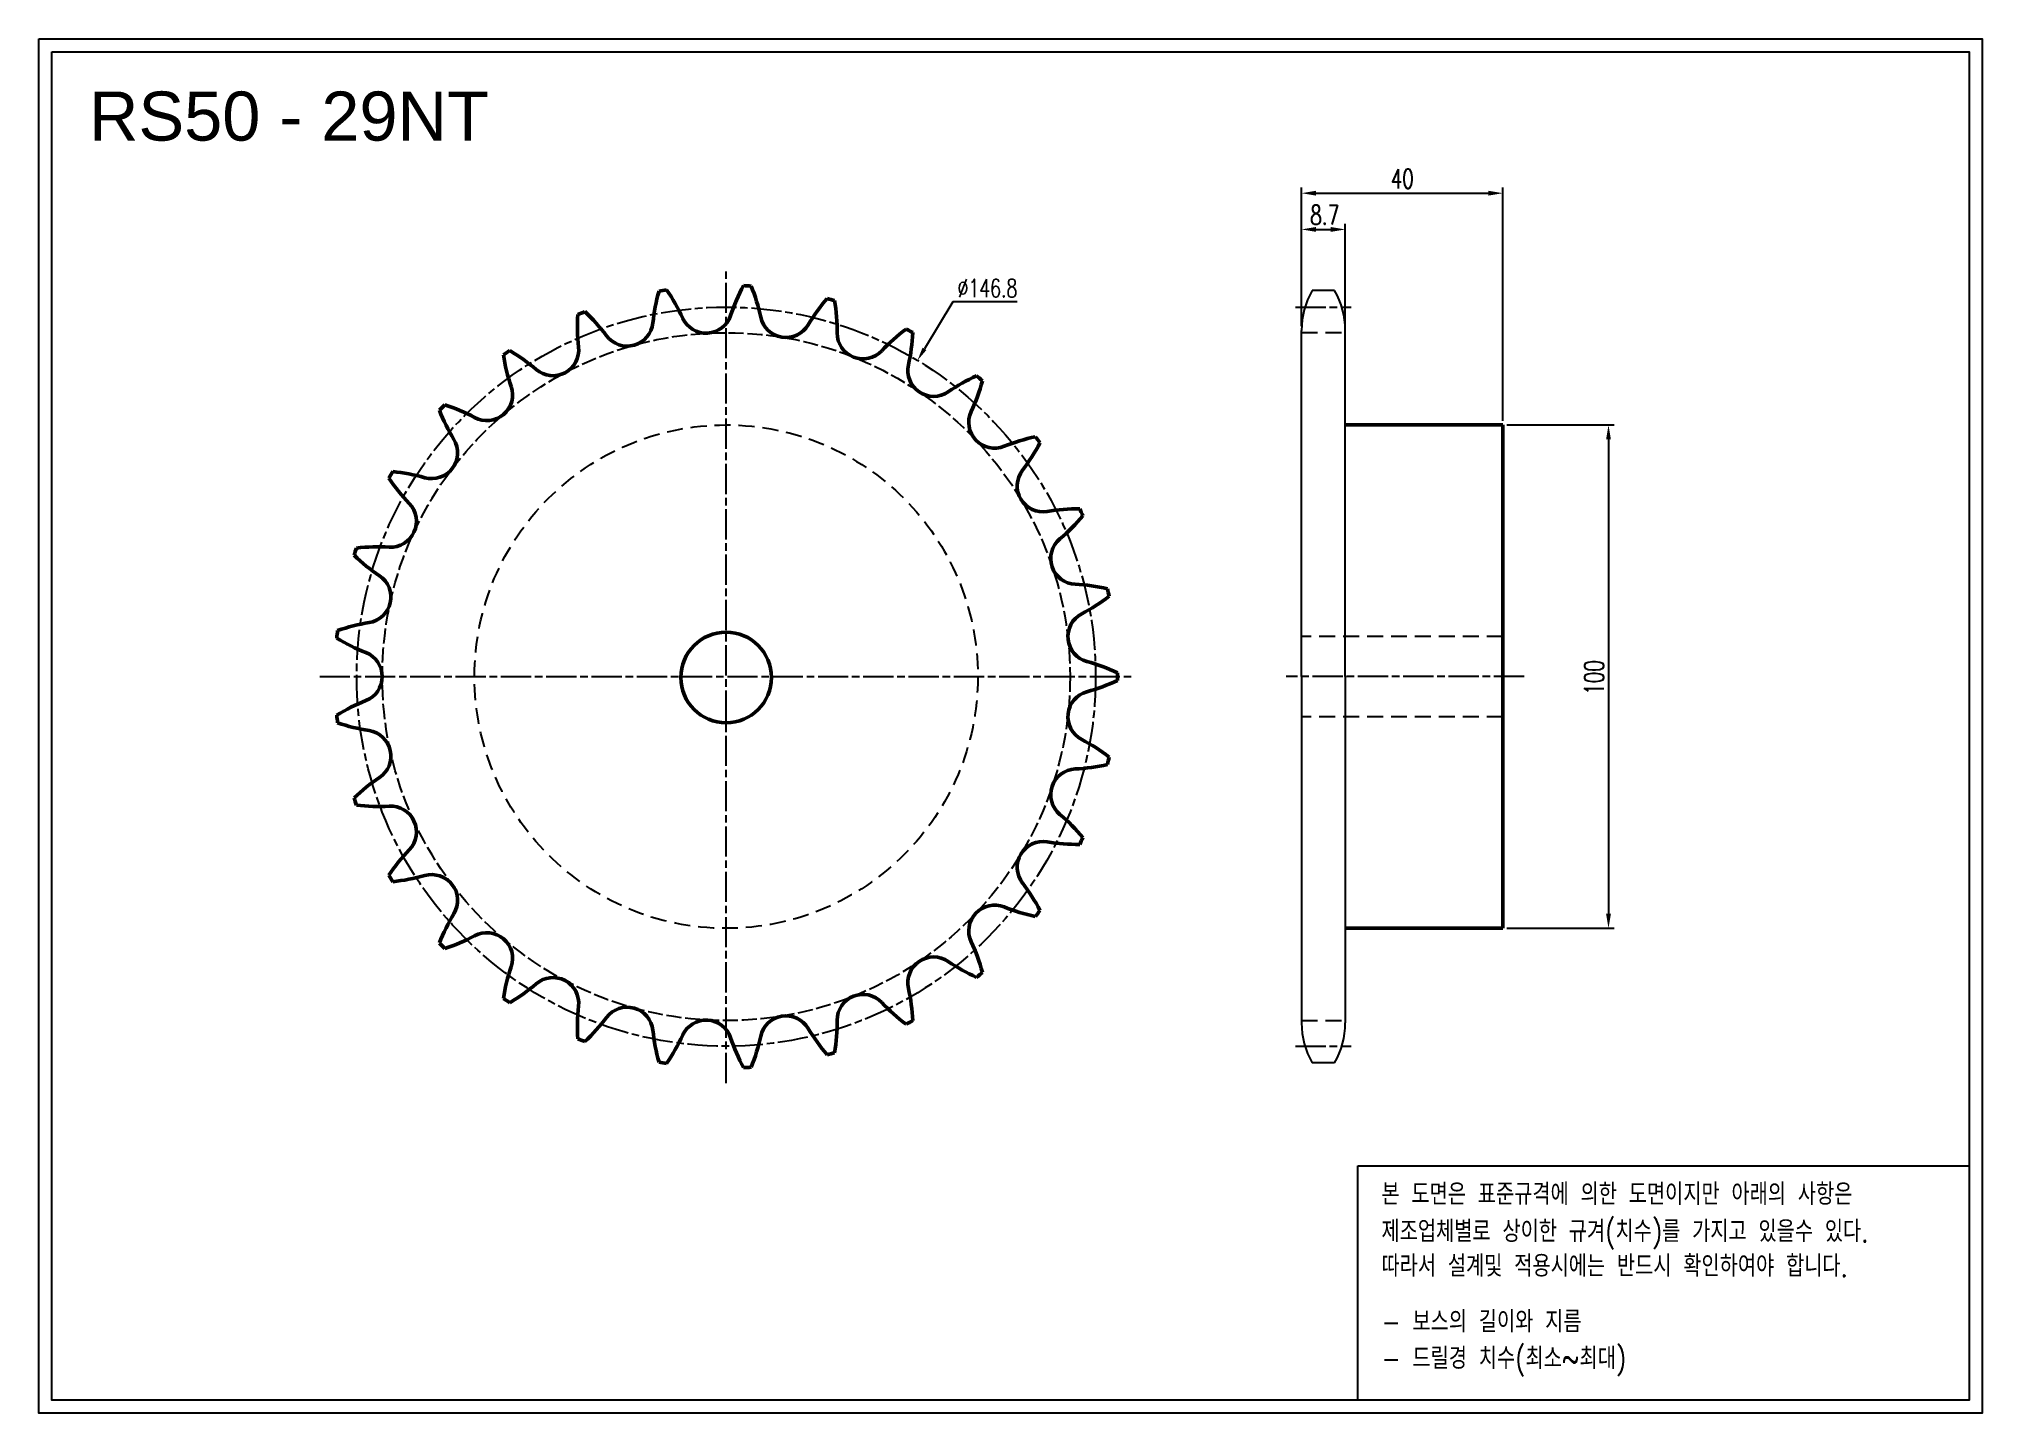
# Model space of a CAD drawing. Header units: millimetres. Extents: x 4809 to 5195, y 549 to 822.
import ezdxf

# ---------------------------------------------------------------- set-up
doc = ezdxf.new("R2010")
doc.units = ezdxf.units.MM
for name, pattern in [('AM_ISO02W050', [7.5, 6, -1.5]), ('AM_ISO02W050x2', [3.75, 3, -0.75]), ('AM_ISO08W050', [18, 12, -1.5, 3, -1.5]), ('AM_ISO08W050x2', [9, 6, -0.75, 1.5, -0.75]), ('HIDDEN', [9.525, 6.35, -3.175])]:
    doc.linetypes.add(name, pattern=pattern)
for name, color, linetype, lineweight in [('1', 7, 'Continuous', 50), ('2', 6, 'AM_ISO02W050', 25), ('22', 30, 'AM_ISO08W050', 25), ('VIS', 7, 'Continuous', 50)]:
    doc.layers.add(name, color=color, linetype=linetype, lineweight=lineweight)
doc.layers.add('HL', color=2, linetype='HIDDEN')
doc.layers.add('S-DIM', color=7, linetype='Continuous')
doc.styles.add('HAN', font='ROMANS.shx', dxfattribs={"width": 0.7, "bigfont": 'whgtxt.shx'})
doc.styles.add('HSG', font='SIMPLEX.shx', dxfattribs={"width": 0.7, "bigfont": 'HSG.shx'})
doc.styles.get("Standard").update_dxf_attribs({"font": 'arial.ttf'})
doc.dimstyles.new('APP4', dxfattribs={"dimscale": 1.6, "dimtxt": 2.4, "dimasz": 1.8, "dimexe": 0.7, "dimexo": 0.5, "dimgap": 0.6, "dimtad": 1, "dimtoh": 1, "dimdec": 1, "dimrnd": 0.01, "dimzin": 9, "dimdsep": 46, "dimtxsty": 'HSG', "dimcen": 0, "dimclrd": 1, "dimclre": 1, "dimclrt": 256, "dimazin": 2, "dimtp": 1, "dimtm": 1, "dimtfac": 0.5, "dimtdec": 1, "dimtofl": 0, "dimtmove": 0, "dimatfit": 3, "dimfxl": 0, "dimtvp": 1, "dimtolj": 2, "dimlwd": -1, "dimlwe": -1, "dimarcsym": 0})
doc.dimstyles.new('APP6', dxfattribs={"dimscale": 1.5, "dimtxt": 2.4, "dimasz": 1.8, "dimexe": 0.7, "dimexo": 0.5, "dimgap": 0.6, "dimtad": 1, "dimtoh": 1, "dimdec": 1, "dimrnd": 0.01, "dimzin": 9, "dimdsep": 46, "dimtxsty": 'HSG', "dimcen": 0, "dimclrd": 1, "dimclre": 1, "dimclrt": 256, "dimazin": 2, "dimtp": 1, "dimtm": 1, "dimtfac": 0.5, "dimtdec": 1, "dimtofl": 0, "dimtmove": 0, "dimatfit": 3, "dimfxl": 0, "dimtvp": 1, "dimtolj": 2, "dimlwd": -1, "dimlwe": -1, "dimarcsym": 0})

# ---------------------------------------------------------------- blocks, each defined once
blk = doc.blocks.new('*D1')
at = {"layer": 'Defpoints', "color": 0, "transparency": 16777216}
for p in [(4983.82, 757.97), (4907.8, 632.35)]:
    blk.add_point(p, dxfattribs=at)
at = {"layer": 'S-DIM', "color": 1, "transparency": 16777216}
for p, q in [((4990.88, 769.63), (4985.22, 760.28)), ((5003.66, 769.63), (4990.88, 769.63))]:
    blk.add_line(p, q, dxfattribs=at)
blk.add_solid([(4984.83, 760.51), (4985.6, 760.04), (4983.82, 757.97)], dxfattribs=at)
at = {"layer": 'S-DIM', "transparency": 16777216, "insert": (4997.72, 772.33), "char_height": 3.6, "attachment_point": 5, "style": 'HSG'}
blk.add_mtext('\\A2;∅146.8', dxfattribs=at)
blk = doc.blocks.new('*D2')
at = {"layer": 'Defpoints', "color": 0, "transparency": 16777216}
for p in [(5068.83, 784), (5060.13, 763.95), (5068.83, 763.95)]:
    blk.add_point(p, dxfattribs=at)
at = {"layer": 'S-DIM', "color": 1, "transparency": 16777216}
for p, q in [((5060.13, 764.75), (5060.13, 785.12)), ((5063.01, 784), (5065.95, 784)), ((5068.83, 764.75), (5068.83, 785.12))]:
    blk.add_line(p, q, dxfattribs=at)
for points in [[(5063.01, 784.48), (5063.01, 783.52), (5060.13, 784)], [(5065.95, 784.48), (5065.95, 783.52), (5068.83, 784)]]:
    blk.add_solid(points, dxfattribs=at)
at = {"layer": 'S-DIM', "transparency": 16777216, "insert": (5064.74, 786.88), "char_height": 3.84, "attachment_point": 5, "style": 'HSG'}
blk.add_mtext('\\A2;8.7', dxfattribs=at)
blk = doc.blocks.new('*D3')
at = {"layer": 'Defpoints', "color": 0, "transparency": 16777216}
for p in [(5100.13, 791.2), (5060.13, 763.95), (5100.13, 745.16)]:
    blk.add_point(p, dxfattribs=at)
at = {"layer": 'S-DIM', "color": 1, "transparency": 16777216}
for p, q in [((5060.13, 764.75), (5060.13, 792.32)), ((5100.13, 745.96), (5100.13, 792.32)), ((5063.01, 791.2), (5097.25, 791.2))]:
    blk.add_line(p, q, dxfattribs=at)
for points in [[(5063.01, 791.68), (5063.01, 790.72), (5060.13, 791.2)], [(5097.25, 791.68), (5097.25, 790.72), (5100.13, 791.2)]]:
    blk.add_solid(points, dxfattribs=at)
at = {"layer": 'S-DIM', "transparency": 16777216, "insert": (5080.13, 794.08), "char_height": 3.84, "attachment_point": 5, "style": 'HSG'}
blk.add_mtext('\\A2;40', dxfattribs=at)
blk = doc.blocks.new('*D4')
at = {"layer": 'Defpoints', "color": 0, "transparency": 16777216}
for p in [(5100.13, 745.16), (5100.13, 645.16), (5121.12, 645.16)]:
    blk.add_point(p, dxfattribs=at)
at = {"layer": 'S-DIM', "color": 1, "transparency": 16777216}
for p, q in [((5100.93, 745.16), (5122.24, 745.16)), ((5121.12, 742.28), (5121.12, 648.04)), ((5100.93, 645.16), (5122.24, 645.16))]:
    blk.add_line(p, q, dxfattribs=at)
for points in [[(5120.64, 742.28), (5121.6, 742.28), (5121.12, 745.16)], [(5120.64, 648.04), (5121.6, 648.04), (5121.12, 645.16)]]:
    blk.add_solid(points, dxfattribs=at)
at = {"layer": 'S-DIM', "transparency": 16777216, "insert": (5118.24, 694.99), "char_height": 3.84, "attachment_point": 5, "rotation": 90, "style": 'HSG'}
blk.add_mtext('\\A2;100', dxfattribs=at)

msp = doc.modelspace()

# ---------------------------------------------------------------- linework, layer by layer
for p, q in [((5066.7, 771.88), (5062.25, 771.88)), ((5060.13, 695.16), (5060.13, 763.95)), ((5068.83, 695.16), (5068.83, 763.95)), ((5060.13, 695.16), (5060.13, 626.37)), ((5068.83, 695.16), (5068.83, 626.37)), ((5066.7, 618.44), (5062.25, 618.44))]:
    msp.add_line(p, q)
for points in [[(4809.25, 821.85), (5195.35, 821.85), (5195.35, 548.85), (4809.25, 548.85)], [(4811.85, 819.25), (5192.75, 819.25), (5192.75, 551.45), (4811.85, 551.45)]]:
    msp.add_lwpolyline(points, close=True)
at = {"color": 6}
msp.add_lwpolyline([(5071.31, 597.98), (5192.75, 597.98), (5192.75, 551.45), (5071.31, 551.45)], close=True, dxfattribs=at)
for centre, start, end in [((5076, 763.95), 150, 180), ((5052.95, 763.95), 0, 30), ((5076, 626.37), 180, 210), ((5052.95, 626.37), 330, 0)]:
    msp.add_arc(centre, 15.87, start, end)
at = {"layer": '1'}
for centre, radius, start, end in [((4982.55, 754.93), 37.8, 151.7379, 161.5517), ((4945.81, 695.16), 77.75, 86.3387, 87.4544), ((4915.74, 758.56), 37.8, 12.2414, 22.0552), ((4968.84, 761.43), 37.8, 164.1517, 173.9655), ((4945.81, 695.16), 77.75, 98.7525, 99.8682), ((4902.82, 750.61), 37.8, 24.6552, 34.469), ((4994.54, 745.64), 37.8, 139.3241, 149.1379), ((4945.81, 695.16), 77.75, 73.9249, 75.0406), ((4930.07, 763.54), 37.8, 359.8276, 9.6414), ((4954.06, 764.84), 37.8, 176.5655, 186.3793), ((4945.81, 695.16), 77.75, 111.1663, 112.282), ((4891.9, 740.07), 37.8, 37.069, 46.8828), ((4926.15, 765.95), 5.13, 217.069, 353.9655), ((4941.83, 768.52), 5.13, 204.6552, 341.5517), ((4957.69, 767.66), 5.13, 192.2414, 329.1379), ((4911.4, 760.07), 5.13, 229.4828, 6.3793), ((4973, 763.41), 5.13, 179.8276, 316.7241), ((5004.25, 733.98), 37.8, 126.9103, 136.7241), ((4945.81, 695.16), 77.75, 61.5111, 62.6269), ((4945.14, 765.32), 37.8, 347.4138, 357.2276), ((4945.81, 695.16), 77.75, 123.58, 124.6958), ((4938.88, 764.98), 37.8, 188.9793, 198.7931), ((4883.51, 727.43), 37.8, 49.4828, 59.2966), ((4987.04, 755.97), 5.13, 167.4138, 304.3103), ((5011.23, 720.51), 37.8, 114.4965, 124.3103), ((4960.24, 763.82), 37.8, 335, 344.8138), ((4945.81, 695.16), 77.75, 49.0973, 50.2131), ((4945.81, 695.16), 77.75, 135.9938, 137.1096), ((4878.03, 713.29), 37.8, 61.8966, 71.7104), ((4898.25, 751.15), 5.13, 241.8966, 18.7931), ((4924.04, 761.86), 37.8, 201.3931, 211.2069), ((4999.14, 745.68), 5.13, 155, 291.8966), ((4887.32, 739.62), 5.13, 254.3103, 31.2069), ((5015.15, 705.85), 37.8, 102.0827, 111.8966), ((4974.66, 759.12), 37.8, 322.5862, 332.4), ((4945.81, 695.16), 77.75, 36.6835, 37.7993), ((4945.81, 695.16), 77.75, 148.4076, 149.5234), ((4910.21, 755.62), 37.8, 213.8069, 223.6207), ((4875.71, 698.29), 37.8, 74.3103, 84.1241), ((5008.76, 733.04), 5.13, 142.5862, 279.4828), ((4879.13, 726.01), 5.13, 266.7241, 43.6207), ((5015.83, 690.7), 37.8, 89.669, 99.4828), ((4987.74, 751.42), 37.8, 310.1724, 319.9862), ((4945.81, 695.16), 77.75, 24.2697, 25.3855), ((5015.43, 718.62), 5.13, 130.1724, 267.069), ((4945.81, 695.16), 77.75, 160.8214, 161.9372), ((4898.04, 746.55), 37.8, 226.2207, 236.0345), ((4876.68, 683.15), 37.8, 86.7241, 96.5379), ((4874.06, 710.95), 5.13, 279.1379, 56.0345), ((5013.23, 675.75), 37.8, 77.2552, 87.069), ((4998.85, 741.09), 37.8, 297.7586, 307.5724), ((4945.81, 695.16), 77.75, 11.8559, 12.9717), ((5018.84, 703.1), 5.13, 117.7586, 254.6552), ((4945.81, 695.16), 77.75, 173.2352, 174.351), ((4888.11, 735.09), 37.8, 238.6345, 248.4483), ((4880.88, 668.57), 37.8, 99.1379, 108.9517), ((4872.34, 695.16), 5.13, 291.5517, 68.4483), ((5007.48, 661.71), 37.8, 64.8414, 74.6552), ((4945.81, 695.16), 77.75, 359.4421, 0.5579), ((5018.84, 687.22), 5.13, 105.3448, 242.2414), ((5007.48, 728.61), 37.8, 285.3448, 295.1586), ((4888.11, 655.24), 37.8, 111.5517, 121.3655), ((4945.81, 695.16), 77.75, 185.649, 186.7648), ((4880.88, 721.75), 37.8, 251.0483, 260.8621), ((4874.06, 679.37), 5.13, 303.9655, 80.8621), ((4998.85, 649.23), 37.8, 52.4276, 62.2414), ((5015.43, 671.7), 5.13, 92.931, 229.8276), ((5013.23, 714.57), 37.8, 272.931, 282.7448), ((4945.81, 695.16), 77.75, 347.0283, 348.1441), ((4898.04, 643.77), 37.8, 123.9655, 133.7793), ((4945.81, 695.16), 77.75, 198.0628, 199.1786), ((4876.68, 707.17), 37.8, 263.4621, 273.2759), ((4879.13, 664.31), 5.13, 316.3793, 93.2759), ((4987.74, 638.9), 37.8, 40.0138, 49.8276), ((4910.21, 634.7), 37.8, 136.3793, 146.1931), ((5008.76, 657.28), 5.13, 80.5172, 217.4138), ((5015.83, 699.62), 37.8, 260.5172, 270.331), ((4945.81, 695.16), 77.75, 334.6145, 335.7303), ((4945.81, 695.16), 77.75, 210.4766, 211.5924), ((4875.71, 692.03), 37.8, 275.8759, 285.6897), ((4887.32, 650.7), 5.13, 328.7931, 105.6897), ((4974.66, 631.2), 37.8, 27.6, 37.4138), ((4999.14, 644.64), 5.13, 68.1034, 205), ((5015.15, 684.47), 37.8, 248.1034, 257.9173), ((4945.81, 695.16), 77.75, 322.2007, 323.3165), ((4924.04, 628.46), 37.8, 148.7931, 158.6069), ((4945.81, 695.16), 77.75, 222.8904, 224.0062), ((4878.03, 677.03), 37.8, 288.2896, 298.1034), ((4898.25, 639.17), 5.13, 341.2069, 118.1034), ((4960.24, 626.5), 37.8, 15.1862, 25), ((4938.88, 625.34), 37.8, 161.2069, 171.0207), ((4987.04, 634.35), 5.13, 55.6897, 192.5862), ((5011.23, 669.81), 37.8, 235.6897, 245.5035), ((4883.51, 662.89), 37.8, 300.7034, 310.5172), ((4911.4, 630.25), 5.13, 353.6207, 130.5172), ((4945.14, 625), 37.8, 2.7724, 12.5862), ((4945.81, 695.16), 77.75, 309.7869, 310.9027), ((4945.81, 695.16), 77.75, 235.3042, 236.42), ((4954.06, 625.48), 37.8, 173.6207, 183.4345), ((4926.15, 624.37), 5.13, 6.0345, 142.931), ((4973, 626.91), 5.13, 43.2759, 180.1724), ((5004.25, 656.34), 37.8, 223.2759, 233.0897), ((4891.9, 650.25), 37.8, 313.1172, 322.931), ((4941.83, 621.8), 5.13, 18.4483, 155.3448), ((4957.69, 622.66), 5.13, 30.8621, 167.7586), ((4930.07, 626.78), 37.8, 350.3586, 0.1724), ((4945.81, 695.16), 77.75, 297.3731, 298.4889), ((4945.81, 695.16), 77.75, 247.718, 248.8337), ((4968.84, 628.89), 37.8, 186.0345, 195.8483), ((4902.82, 639.71), 37.8, 325.531, 335.3448), ((4982.55, 635.39), 37.8, 198.4483, 208.2621), ((4915.74, 631.76), 37.8, 337.9448, 347.7586), ((4994.54, 644.68), 37.8, 210.8621, 220.6759), ((4945.81, 695.16), 77.75, 260.1318, 261.2475), ((4945.81, 695.16), 77.75, 284.9594, 286.0751), ((4945.81, 695.16), 77.75, 272.5456, 273.6613)]:
    msp.add_arc(centre, radius, start, end, dxfattribs=at)
at = {"layer": '2', "linetype": 'AM_ISO02W050x2'}
msp.add_circle((4945.81, 695.16), 68.33, dxfattribs=at)
at = {"layer": '22', "linetype": 'AM_ISO08W050x2'}
for p, q in [((4945.81, 614.41), (4945.81, 775.91)), ((5058.95, 768.57), (5070.01, 768.57)), ((4865.06, 695.16), (5026.55, 695.16)), ((5104.34, 695.16), (5057.1, 695.16)), ((5058.95, 621.75), (5070.01, 621.75))]:
    msp.add_line(p, q, dxfattribs=at)
msp.add_circle((4945.81, 695.16), 73.41, dxfattribs=at)
at = {"layer": 'HL', "ltscale": 0.5}
for p, q in [((5060.13, 763.49), (5068.83, 763.49)), ((5100.13, 703.16), (5060.13, 703.16)), ((5100.13, 687.16), (5060.13, 687.16)), ((5060.13, 626.83), (5068.83, 626.83))]:
    msp.add_line(p, q, dxfattribs=at)
msp.add_circle((4945.81, 695.16), 50, dxfattribs=at)
at = {"layer": 'VIS'}
for p, q in [((5100.13, 745.16), (5068.83, 745.16)), ((5100.13, 745.16), (5100.13, 645.16)), ((5100.13, 645.16), (5068.83, 645.16))]:
    msp.add_line(p, q, dxfattribs=at)
msp.add_circle((4945.81, 694.99), 9, dxfattribs=at)

# ---------------------------------------------------------------- texts
msp.add_text('RS50 - 29NT', height=9.75).set_placement((4819.2, 801.64))
at = {"color": 6, "style": 'HAN', "width": 0.8}
for s, p in [('본 도면은 표준규격에 의한 도면이지만 아래의 사항은', (5076.01, 590.22)), ('제조업체별로 상이한 규겨(치수)를 가지고 있을수 있다.', (5076.01, 582.82)), ('따라서 설계및 적용시에는 반드시 확인하여야 합니다.', (5076.01, 575.95)), ('- 보스의 길이와 지름', (5076.01, 564.88)), ('- 드릴경 치수(최소~최대)', (5076.01, 557.61))]:
    msp.add_text(s, height=4.27, dxfattribs=at).set_placement(p)

# ---------------------------------------------------------------- dimensions: what is measured, and where the dimension line sits
at = {"layer": 'S-DIM', "color": 3}
dim = msp.add_linear_dim(base=(5100.13, 791.2), p1=(5060.13, 763.95), p2=(5100.13, 745.16), dimstyle='APP4', dxfattribs=at)
dim.commit()
dim.dimension.update_dxf_attribs({"geometry": '*D3', "text_midpoint": (5080.13, 794.08)})
dim = msp.add_linear_dim(base=(5068.83, 784), p1=(5060.13, 763.95), p2=(5068.83, 763.95), dimstyle='APP4', dxfattribs=at)
dim.commit()
dim.dimension.update_dxf_attribs({"geometry": '*D2', "text_midpoint": (5064.74, 784), "dimtype": 128})
dim = msp.add_diameter_dim_2p(p1=(4907.8, 632.35), p2=(4983.82, 757.97), dimstyle='APP6', dxfattribs=at)
dim.commit()
dim.dimension.update_dxf_attribs({"geometry": '*D1', "text_midpoint": (4997.72, 769.63), "dimtype": 131})
dim = msp.add_linear_dim(base=(5121.12, 645.16), p1=(5100.13, 745.16), p2=(5100.13, 645.16), angle=90, dimstyle='APP4', dxfattribs=at)
dim.commit()
dim.dimension.update_dxf_attribs({"geometry": '*D4', "text_midpoint": (5121.12, 694.99), "dimtype": 128})

doc.saveas('drawing.dxf')
